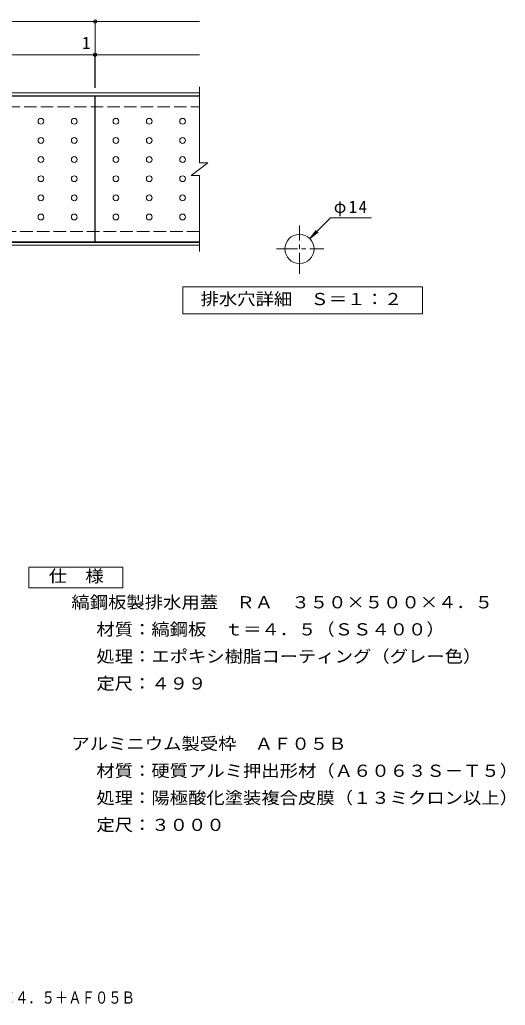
# Model space of a CAD drawing. Units: millimetres, scale not verified, with parts at other scales. Extents: x -260 to 264, y -272 to 207.
# Drawn here: x 30.5 to 263.6, y -272.4 to 201.2 of the extents above; entities that cross this region are included whole.
import ezdxf
from ezdxf.enums import TextEntityAlignment as Align

# ---------------------------------------------------------------- set-up
doc = ezdxf.new("R2010")
doc.units = ezdxf.units.MM
doc.header["$LTSCALE"] = 2
doc.header["$PDMODE"] = 32
doc.header["$PDSIZE"] = 1.6
doc.linetypes.add('CHAIN1', pattern=[8, 5, -1, 1, -1])
doc.linetypes.add('DASHED3', pattern=[4, 3, -1])
for name, color, linetype, lineweight in [('C-0', 3, 'CHAIN1', 18), ('C-1', 2, 'Continuous', 18), ('C-2', 3, 'Continuous', 18), ('C-4', 7, 'Continuous', 18), ('C-5', 7, 'Continuous', 18), ('C-A', 3, 'Continuous', 18), ('D-5', 7, 'Continuous', 18)]:
    doc.layers.add(name, color=color, linetype=linetype, lineweight=lineweight)
doc.layers.add('F-5_F-5ﾚｲﾔ', color=2, linetype='Continuous')
doc.styles.add('ＭＳ ゴシック', font='')
doc.styles.get('ＭＳ ゴシック').set_extended_font_data('MS Gothic')

msp = doc.modelspace()

# ---------------------------------------------------------------- linework, layer by layer
at = {"layer": 'C-0'}
for p, q in [((164.788, 79.092), (164.788, 102.286)), ((153.778, 91.015), (176.428, 91.015))]:
    msp.add_line(p, q, dxfattribs=at)
at = {"layer": 'C-0', "linetype": 'Continuous'}
msp.add_circle((164.788, 91.015), 7, dxfattribs=at)
at = {"layer": 'C-1'}
for p, q in [((-183.411, 165.957), (116.789, 165.957)), ((-183.411, 164.557), (116.789, 164.557)), ((116.789, 94.157), (-183.411, 94.157)), ((116.789, 92.757), (-183.411, 92.757))]:
    msp.add_line(p, q, dxfattribs=at)
at = {"layer": 'C-1', "linetype": 'DASHED3'}
for p, q in [((-183.411, 159.357), (116.789, 159.357)), ((116.789, 99.357), (-183.411, 99.357))]:
    msp.add_line(p, q, dxfattribs=at)
at = {"layer": 'C-2'}
for p, q in [((116.789, 168.957), (116.789, 132.357)), ((66.789, 164.357), (66.789, 94.357)), ((66.789, 164.357), (116.789, 164.357)), ((112.789, 126.357), (120.789, 132.357)), ((116.789, 132.357), (120.789, 132.357)), ((112.789, 126.357), (116.789, 126.357)), ((116.789, 126.357), (116.789, 89.757)), ((66.789, 94.357), (116.789, 94.357))]:
    msp.add_line(p, q, dxfattribs=at)
msp.add_lwpolyline([(-33.211, 94.357), (-33.211, 164.357), (66.589, 164.357), (66.589, 94.357)], close=True, dxfattribs=at)
at = {"layer": 'C-4'}
for p, q in [((66.789, 184.357), (66.789, 200.957)), ((66.589, 168.357), (66.589, 184.957)), ((66.789, 168.357), (66.789, 184.957)), ((-33.211, 184.357), (66.589, 184.357)), ((66.589, 184.357), (116.789, 184.357))]:
    msp.add_line(p, q, dxfattribs=at)
msp.add_lwpolyline([(-183.411, 200.357), (-33.211, 200.357), (116.789, 200.357)], dxfattribs=at)
for p in [(66.789, 200.357), (66.589, 184.357), (66.789, 184.357)]:
    msp.add_point(p, dxfattribs=at)
at = {"layer": 'C-5'}
for p, q in [((169.738, 95.965), (179.725, 105.952)), ((179.725, 105.952), (199.324, 105.952)), ((169.738, 95.965), (172.781, 99.932)), ((169.738, 95.965), (173.704, 99.009))]:
    msp.add_line(p, q, dxfattribs=at)
msp.add_lwpolyline([(108.806, 59.757), (108.806, 72.757), (223.806, 72.757), (223.806, 59.757)], close=True, dxfattribs=at)
at = {"layer": 'C-A'}
for centre in [(40.689, 152.357), (56.689, 152.357), (76.689, 152.357), (92.689, 152.357), (108.689, 152.357), (40.689, 143.157), (56.689, 143.157), (76.689, 143.157), (92.689, 143.157), (108.689, 143.157), (40.689, 133.957), (56.689, 133.957), (76.689, 133.957), (92.689, 133.957), (108.689, 133.957), (40.689, 124.757), (56.689, 124.757), (76.689, 124.757), (92.689, 124.757), (108.689, 124.757), (40.689, 115.557), (56.689, 115.557), (76.689, 115.557), (92.689, 115.557), (108.689, 115.557), (40.689, 106.357), (56.689, 106.357), (76.689, 106.357), (92.689, 106.357), (108.689, 106.357)]:
    msp.add_circle(centre, 1.4, dxfattribs=at)
at = {"layer": 'D-5', "color": 2}
for p, q in [((34.934, -61.865), (79.934, -61.865)), ((34.934, -71.865), (34.934, -61.865)), ((79.934, -61.865), (79.934, -71.865)), ((79.934, -71.865), (34.934, -71.865))]:
    msp.add_line(p, q, dxfattribs=at)

# ---------------------------------------------------------------- texts
at = {"layer": 'C-0', "color": 2, "insert": (181.238, 106.761), "char_height": 5.865, "attachment_point": 7, "style": 'ＭＳ ゴシック'}
msp.add_mtext('\\T1.19;φ14', dxfattribs=at)
at = {"layer": 'C-4', "color": 2, "style": 'ＭＳ ゴシック'}
msp.add_text('1', height=5.865, dxfattribs=at).set_placement((60.449, 185.357), align=Align.BOTTOM_LEFT)
at = {"layer": 'C-5', "color": 2, "style": 'ＭＳ ゴシック', "width": 1.1}
msp.add_text('排水穴詳細\u3000Ｓ＝１：２', height=5.865, dxfattribs=at).set_placement((117.306, 62.257), align=Align.BOTTOM_LEFT)
at = {"layer": 'D-5', "color": 2, "style": 'ＭＳ ゴシック', "width": 1.1}
for s, p in [('仕\u3000様', (44.434, -70.865)), ('縞鋼板製排水用蓋\u3000ＲＡ\u3000３５０×５００×４．５', (55.352, -83.449)), ('材質：縞鋼板\u3000ｔ＝４．５（ＳＳ４００）', (67.295, -96.449)), ('処理：エポキシ樹脂コーティング（グレー色）', (67.295, -109.449)), ('定尺：４９９', (67.295, -122.449)), ('アルミニウム製受枠\u3000ＡＦ０５Ｂ', (55.352, -151.402)), ('材質：硬質アルミ押出形材（Ａ６０６３Ｓ－Ｔ５）', (67.295, -164.402)), ('処理：陽極酸化塗装複合皮膜（１３ミクロン以上）', (67.295, -177.402)), ('定尺：３０００', (67.295, -190.402))]:
    msp.add_text(s, height=5.865, dxfattribs=at).set_placement(p, align=Align.BOTTOM_LEFT)
at = {"layer": 'F-5_F-5ﾚｲﾔ', "style": 'ＭＳ ゴシック', "width": 0.8}
msp.add_text('スチール縞鋼板\u3000排水ピット蓋（板厚４.５）ＲＡ\u3000３５０×５００×４．５＋ＡＦ０５Ｂ', height=5.865, dxfattribs=at).set_placement((-173.337, -273.394), align=Align.BOTTOM_LEFT)

doc.saveas('drawing.dxf')
